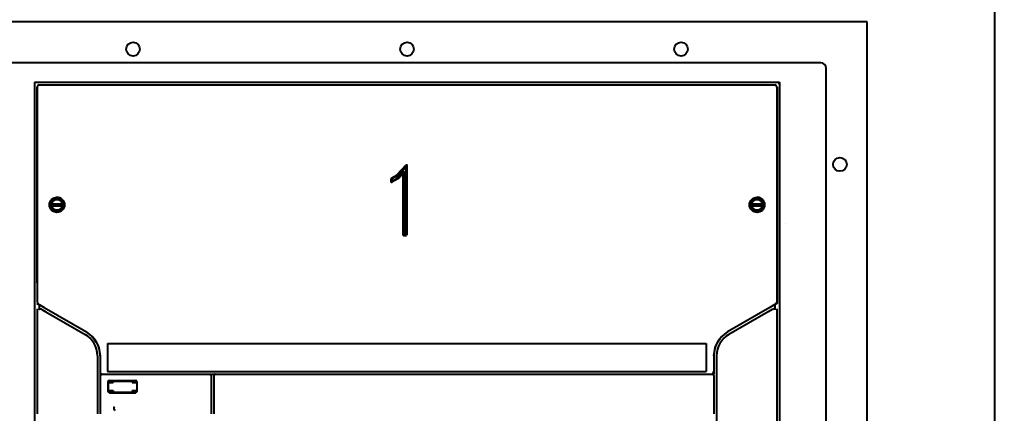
# Model space of a CAD drawing. Header units: inches. Extents: x 6 to 369, y -225 to 2.
# Drawn here: x 152.24 to 166.25, y -26.92 to -21.26 of the extents above; entities that cross this region are included whole.
import ezdxf
from ezdxf.enums import TextEntityAlignment as Align

# ---------------------------------------------------------------- set-up
doc = ezdxf.new("R2010")
doc.units = ezdxf.units.IN
doc.header["$MEASUREMENT"] = 0
doc.linetypes.add('DOT2', pattern=[0.125, 0, -0.125])
doc.linetypes.add('HIDDEN2', pattern=[0.1875, 0.125, -0.0625])
for name, color, linetype in [('Cabinet', 253, 'HIDDEN2'), ('CB_E3_W_HR_3P', 10, 'Continuous'), ('CB_E3_W_HR_3P_DOOR_CUTOUT_FLUSH&EXTENDED_NO-FLANGE', 255, 'Continuous'), ('CB_E3_W_HR_3P_DOOR_CUTOUT_FLUSH_FLANGED', 2, 'Continuous'), ('D', 3, 'Continuous')]:
    doc.layers.add(name, color=color, linetype=linetype)
doc.styles.add('ROMAND', font='ROMAND.shx')

# ---------------------------------------------------------------- blocks, each defined once
blk = doc.blocks.new('A$C065B1C50')
at = {"layer": 'CB_E3_W_HR_3P'}
for centre in [(3.465, 15.512), (7.402, 15.512), (11.339, 15.512), (13.622, 13.858)]:
    blk.add_circle(centre, 0.0984, dxfattribs=at)
at = {"layer": 'CB_E3_W_HR_3P_DOOR_CUTOUT_FLUSH&EXTENDED_NO-FLANGE'}
for p, q in [((13.346, 15.315), (1.457, 15.315)), ((13.425, 0.669), (13.425, 15.236))]:
    blk.add_line(p, q, dxfattribs=at)
blk.add_arc((13.346, 15.236), 0.0787, 0, 90, dxfattribs=at)
at = {"layer": 'CB_E3_W_HR_3P_DOOR_CUTOUT_FLUSH_FLANGED'}
for p, q in [((14.016, 15.906), (0, 15.906)), ((14.016, 0), (14.016, 15.906))]:
    blk.add_line(p, q, dxfattribs=at)

msp = doc.modelspace()

# ---------------------------------------------------------------- linework, layer by layer
at = {"layer": 'Cabinet', "color": 7, "linetype": 'DOT2'}
for p, q in [((152.45045, -22.16254), (163.15911, -22.16254)), ((152.45045, -22.16254), (163.15911, -22.16254)), ((163.15911, -22.16254), (163.15911, -36.33577)), ((163.15911, -22.16254), (163.15911, -22.16254))]:
    msp.add_line(p, q, dxfattribs=at)
at = {"layer": 'CB_E3_W_HR_3P', "color": 7}
for p, q in [((152.45045, -22.16254), (152.45045, -36.33577)), ((152.45045, -22.16254), (152.78509, -22.16254)), ((152.45045, -22.19403), (152.45045, -36.30428)), ((152.48194, -22.16254), (152.7851, -22.16254)), ((152.48679, -22.23412), (152.48679, -25.04348)), ((152.48982, -22.22947), (152.48982, -25.32462)), ((152.48982, -22.22947), (152.49084, -22.22947)), ((152.51766, -22.20327), (152.51943, -22.20327)), ((152.51839, -22.20191), (152.60367, -22.20191)), ((152.60367, -22.20191), (163.00589, -22.20191)), ((152.78509, -22.16254), (162.82446, -22.16254)), ((152.7851, -22.16254), (162.82447, -22.16254)), ((162.82446, -22.16254), (163.15911, -22.16254)), ((162.82447, -22.16254), (163.12762, -22.16254)), ((163.00589, -22.20191), (163.09117, -22.20191)), ((163.09025, -22.20327), (163.0919, -22.20327)), ((163.11872, -22.22947), (163.11974, -22.22947)), ((163.11974, -22.22947), (163.11974, -25.32462)), ((163.12277, -22.23412), (163.12277, -25.33878)), ((163.15911, -22.16254), (163.15911, -36.33577)), ((163.15911, -22.19403), (163.15911, -36.30428)), ((152.6712, -23.9086), (152.8793, -23.9086)), ((152.6712, -23.9401), (152.8793, -23.9401)), ((152.85113, -23.85545), (152.85245, -23.85545)), ((152.87267, -23.88498), (152.87452, -23.88498)), ((162.73026, -23.9086), (162.93836, -23.9086)), ((162.73026, -23.9401), (162.93836, -23.9401)), ((162.91086, -23.85545), (162.9114, -23.85545)), ((162.93209, -23.88498), (162.93327, -23.88498)), ((152.67632, -23.96372), (152.67784, -23.96372)), ((152.69825, -23.99325), (152.69937, -23.99325)), ((162.73538, -23.96372), (162.73653, -23.96372)), ((162.75731, -23.99325), (162.75775, -23.99325)), ((162.91019, -23.99325), (162.91038, -23.99325)), ((162.93172, -23.96372), (162.93232, -23.96372)), ((163.23785, -24.19289), (163.23789, -24.19289)), ((152.48642, -25.33857), (152.48759, -25.33925)), ((152.48759, -25.33925), (152.51765, -25.3566)), ((152.48982, -25.32462), (152.49084, -25.3252)), ((152.51765, -25.3566), (152.58989, -25.39831)), ((152.51765, -25.3566), (152.54941, -25.37494)), ((152.51765, -25.3566), (152.51765, -25.43326)), ((163.09192, -25.3566), (163.01967, -25.39831)), ((163.09192, -25.3566), (163.06034, -25.37483)), ((163.12197, -25.33925), (163.09192, -25.3566)), ((163.09192, -25.3566), (163.09192, -25.43326)), ((163.11974, -25.32462), (163.11872, -25.3252)), ((163.12314, -25.33857), (163.12197, -25.33925)), ((152.48982, -25.41927), (152.48982, -26.92632)), ((152.55646, -25.42447), (152.61552, -25.45857)), ((152.58989, -25.39831), (153.19848, -25.74968)), ((152.61552, -25.45857), (153.1788, -25.78377)), ((163.01967, -25.39831), (162.41108, -25.74968)), ((162.99404, -25.45857), (162.43076, -25.78377)), ((163.0531, -25.42447), (162.99404, -25.45857)), ((163.11974, -25.41927), (163.11974, -34.21468)), ((153.5036, -25.91451), (162.10596, -25.91451)), ((153.5036, -25.91451), (153.5036, -26.31608)), ((162.10596, -25.91451), (162.10596, -26.31608)), ((153.35596, -26.09063), (153.35596, -26.92632)), ((153.39533, -26.09063), (153.39533, -26.31608)), ((162.21423, -26.09063), (162.21423, -26.31608)), ((162.2536, -26.09063), (162.2536, -34.21963)), ((153.39533, -26.31608), (153.39533, -26.35545)), ((153.5036, -26.31608), (162.10596, -26.31608)), ((162.21423, -26.31608), (162.21423, -26.35545)), ((153.39533, -26.35545), (153.41501, -26.35545)), ((153.39533, -26.35545), (153.39533, -26.37514)), ((153.39533, -26.37514), (153.39533, -26.92632)), ((153.40494, -26.36122), (153.40016, -26.37514)), ((153.41502, -26.35545), (153.40494, -26.36122)), ((153.41502, -26.35545), (154.97013, -26.35545)), ((153.50852, -26.46373), (153.50852, -26.60152)), ((153.51344, -26.4588), (153.51344, -26.60644)), ((153.51344, -26.47357), (153.58234, -26.47357)), ((153.51836, -26.45388), (153.91206, -26.45388)), ((153.52821, -26.44404), (153.90222, -26.44404)), ((153.58234, -26.45388), (153.58234, -26.47357)), ((153.85793, -26.45388), (153.85793, -26.47357)), ((153.85793, -26.47357), (153.92191, -26.47357)), ((153.92191, -26.46373), (153.92191, -26.60152)), ((154.97013, -26.35545), (154.97982, -26.36122)), ((154.97013, -26.35545), (155.04887, -26.35545)), ((154.97982, -26.36122), (154.98257, -26.37514)), ((154.98982, -26.35545), (155.04887, -26.35545)), ((154.98982, -26.35545), (154.98982, -26.37514)), ((154.98982, -26.37514), (154.98982, -26.92632)), ((155.0348, -26.3654), (155.02919, -26.37514)), ((155.02919, -26.37514), (155.02919, -26.91451)), ((155.04842, -26.36221), (155.0348, -26.3654)), ((155.04887, -26.35545), (162.19454, -26.35545)), ((156.74144, -26.35545), (156.76402, -26.35545)), ((158.84555, -26.35545), (158.86813, -26.35545)), ((160.92653, -26.35545), (160.9942, -26.35545)), ((162.19454, -26.35545), (162.21423, -26.35545)), ((162.19454, -26.35545), (162.20462, -26.36122)), ((162.20462, -26.36122), (162.20817, -26.37514)), ((162.21423, -26.37514), (162.21423, -26.91451)), ((153.51344, -26.59167), (153.58234, -26.59167)), ((153.51836, -26.61136), (153.91207, -26.61136)), ((153.58234, -26.59167), (153.58234, -26.61136)), ((153.85793, -26.59167), (153.85793, -26.61136)), ((153.85793, -26.59167), (153.92191, -26.59167)), ((153.52821, -26.62121), (153.90222, -26.62121)), ((153.61142, -26.87584), (153.61141, -26.87588)), ((155.02919, -26.91451), (155.02919, -26.92632)), ((162.21423, -26.91451), (162.21423, -26.92632))]:
    msp.add_line(p, q, dxfattribs=at)
for points in [[(152.48194, -22.16254), (152.45967, -22.17176), (152.45045, -22.19403)], [(152.51839, -22.20191), (152.49891, -22.20998), (152.49084, -22.22947)], [(163.11872, -22.22947), (163.11065, -22.20998), (163.09117, -22.20191)], [(163.15911, -22.19403), (163.14989, -22.17176), (163.12762, -22.16254)], [(152.49084, -25.3252), (152.50461, -25.34907)], [(163.10495, -25.34907), (163.11872, -25.3252)], [(152.51764, -25.43326), (152.52473, -25.42071), (152.54325, -25.41899), (152.55646, -25.42447)], [(163.09192, -25.43326), (163.08483, -25.42071), (163.06631, -25.41899), (163.0531, -25.42447)], [(153.27929, -25.81298), (153.34033, -25.89503), (153.37608, -25.97257), (153.39533, -26.09062)], [(162.21423, -26.09062), (162.23372, -25.9726), (162.27366, -25.88873), (162.30531, -25.84108)]]:
    msp.add_lwpolyline(points, dxfattribs=at)
for centre, radius in [((152.77525, -23.92435), 0.10827), ((152.77525, -23.92435), 0.10827), ((162.83431, -23.92435), 0.10827), ((162.8343, -23.92435), 0.10827), ((152.77525, -23.92435), 0.07874), ((162.83431, -23.92435), 0.07874)]:
    msp.add_circle(centre, radius, dxfattribs=at)
for centre, radius, start, end in [((152.77525, -23.92435), 0.10827, 356.149952, 90), ((162.83431, -23.92435), 0.10827, 308.156592, 90), ((152.77525, -23.92435), 0.08858, 10.240931, 169.759069), ((152.77525, -23.92435), 0.08858, 190.239122, 349.760878), ((162.83431, -23.92435), 0.08858, 10.240932, 169.759068), ((162.83431, -23.92435), 0.08858, 190.239121, 349.760879), ((153.00163, -26.09063), 0.3937, 0.000265, 60.000161), ((153.00163, -26.09063), 0.3937, 0.00142, 60), ((162.60793, -26.09063), 0.3937, 120.000055, 180.000007), ((162.60793, -26.09063), 0.3937, 120, 179.998371), ((153.00163, -26.09063), 0.35433, 0.000306, 59.999694), ((162.60793, -26.09063), 0.35433, 120.000089, 179.999911), ((153.43471, -26.31608), 0.03937, 180.006474, 269.993565), ((162.17485, -26.31608), 0.03937, 270.006364, 359.993514), ((153.41502, -26.37514), 0.01969, 149.214511, 180.000561), ((153.52821, -26.46373), 0.01969, 90.000725, 179.999427), ((153.90222, -26.46373), 0.01969, 0.000588, 89.999292), ((154.97013, -26.37514), 0.01969, 0, 40.296039), ((155.04888, -26.37514), 0.01969, 160.020005, 179.999624), ((155.04888, -26.37514), 0.01969, 90.001535, 136.009886), ((162.19454, -26.37514), 0.01969, 0, 35.137428), ((153.52821, -26.60152), 0.01969, 180.000573, 269.999275), ((153.90222, -26.60152), 0.01969, 270.000016, 359.999412), ((153.62008, -26.84758), 0.0296, 125.278289, 252.955562)]:
    msp.add_arc(centre, radius, start, end, dxfattribs=at)
at = {"layer": 'D', "color": 7}
msp.add_line((166.24682, -12.62335), (166.24682, -101.37335), dxfattribs=at)

# ---------------------------------------------------------------- block references
at = {"layer": 'Cabinet', "color": 7, "linetype": 'DOT2'}
msp.add_blockref('A$C065B1C50', (150.40321, -37.20191), dxfattribs=at)

# ---------------------------------------------------------------- texts
at = {"color": 7, "style": 'ROMAND'}
msp.add_text('1', height=1, dxfattribs=at).set_placement((157.75526, -24.35803), align=Align.CENTER)

doc.saveas('drawing.dxf')
